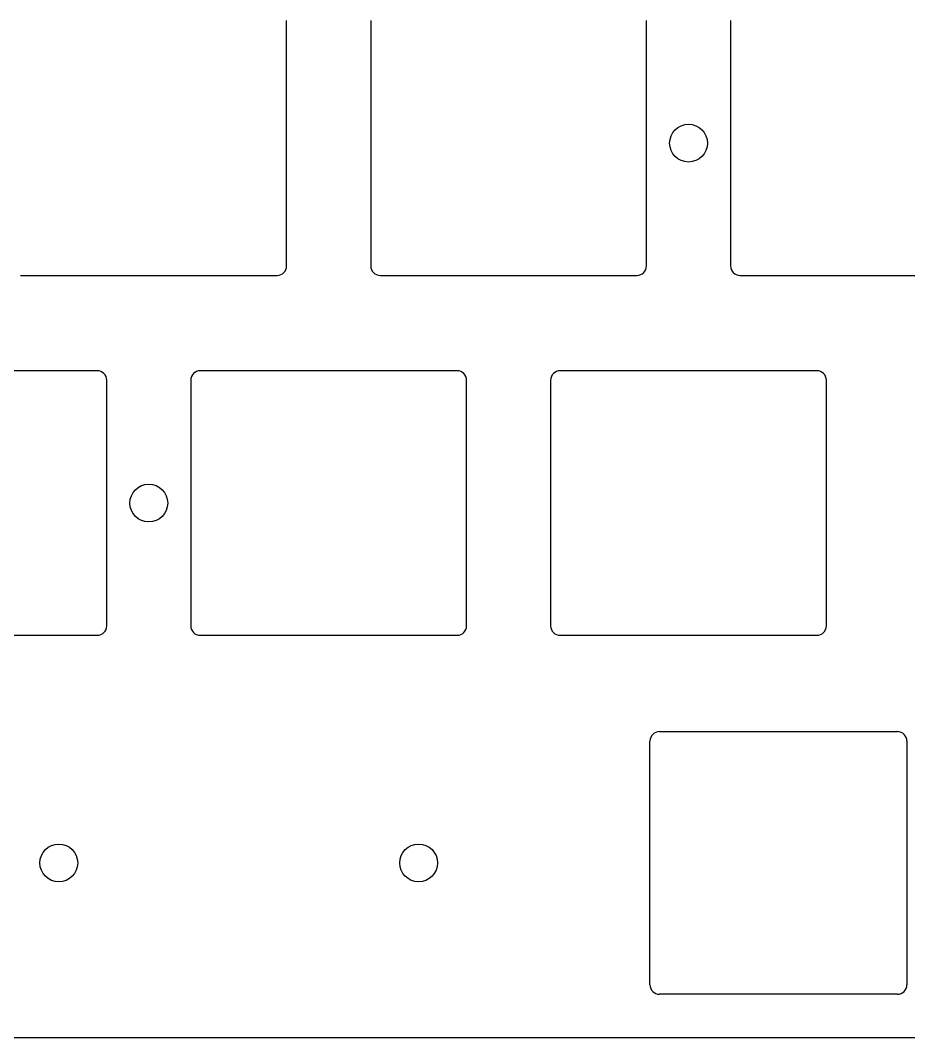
# Model space of a CAD drawing. Header units: millimetres. Extents: x -9 to 276, y -90 to 14.
# Drawn here: x 140.8 to 187.9, y -85.5 to -31.6 of the extents above; entities that cross this region are included whole.
import ezdxf

# ---------------------------------------------------------------- set-up
doc = ezdxf.new("R2010")
doc.units = ezdxf.units.MM
doc.layers.add('BLACK', color=7, linetype='CONTINUOUS')

msp = doc.modelspace()

# ---------------------------------------------------------------- linework, layer by layer
at = {"layer": 'BLACK', "linetype": 'Continuous'}
for p, q in [((154.93895, -44.60205), (154.93895, -31.60205)), ((159.38895, -31.60205), (159.38895, -44.60205)), ((173.98895, -44.60205), (173.98895, -31.60205)), ((178.43895, -31.60205), (178.43895, -44.60205)), ((140.83895, -45.10205), (154.43895, -45.10205)), ((159.88895, -45.10205), (173.48895, -45.10205)), ((178.93895, -45.10205), (192.53895, -45.10205)), ((144.91395, -50.15205), (131.31395, -50.15205)), ((163.96395, -50.15205), (150.36395, -50.15205)), ((183.01395, -50.15205), (169.41395, -50.15205)), ((145.41395, -63.65205), (145.41395, -50.65205)), ((149.86395, -50.65205), (149.86395, -63.65205)), ((164.46395, -63.65205), (164.46395, -50.65205)), ((168.91395, -50.65205), (168.91395, -63.65205)), ((183.51395, -63.65205), (183.51395, -50.65205)), ((131.31395, -64.15205), (144.91395, -64.15205)), ((150.36395, -64.15205), (163.96395, -64.15205)), ((169.41395, -64.15205), (183.01395, -64.15205)), ((174.675, -69.25), (187.275, -69.25)), ((174.175, -82.65), (174.175, -69.75)), ((187.775, -69.75), (187.775, -82.65)), ((187.275, -83.15), (174.675, -83.15)), ((129.78702, -85.45), (143.327532, -85.45)), ((143.327532, -85.45), (150.097789, -85.45)), ((150.097789, -85.45), (156.868045, -85.45)), ((156.868045, -85.45), (163.638301, -85.45)), ((163.638301, -85.45), (170.408557, -85.45)), ((170.408557, -85.45), (177.178813, -85.45)), ((177.178813, -85.45), (183.94907, -85.45)), ((183.94907, -85.45), (187.334198, -85.45)), ((187.334198, -85.45), (190.719326, -85.45))]:
    msp.add_line(p, q, dxfattribs=at)
at = {"layer": 'BLACK'}
for centre in [(176.21395, -38.10205), (147.63895, -57.15205), (142.87645, -76.20205), (161.92645, -76.20205)]:
    msp.add_circle(centre, 1, dxfattribs=at)
for centre, radius, start, end in [((154.4389, -44.602), 0.50005, 270.005729, 359.994271), ((159.889, -44.602), 0.50005, 180.005729, 269.994271), ((173.4889, -44.602), 0.50005, 270.005729, 359.994271), ((178.939, -44.602), 0.50005, 180.005729, 269.994271), ((144.9139, -50.6521), 0.50005, 0.005729, 89.994271), ((150.364, -50.6521), 0.50005, 90.005729, 179.994271), ((163.9639, -50.6521), 0.50005, 0.005729, 89.994271), ((169.414, -50.6521), 0.50005, 90.005729, 179.994271), ((183.0139, -50.6521), 0.50005, 0.005729, 89.994271), ((144.9139, -63.652), 0.50005, 270.005729, 359.994271), ((150.364, -63.652), 0.50005, 180.005729, 269.994271), ((163.9639, -63.652), 0.50005, 270.005729, 359.994271), ((169.414, -63.652), 0.50005, 180.005729, 269.994271), ((183.0139, -63.652), 0.50005, 270.005729, 359.994271), ((174.675, -69.75), 0.5, 90, 180), ((187.275, -69.75), 0.5, 0, 90), ((174.675, -82.65), 0.5, 180, 270), ((187.275, -82.65), 0.5, 270, 0)]:
    msp.add_arc(centre, radius, start, end, dxfattribs=at)

doc.saveas('drawing.dxf')
